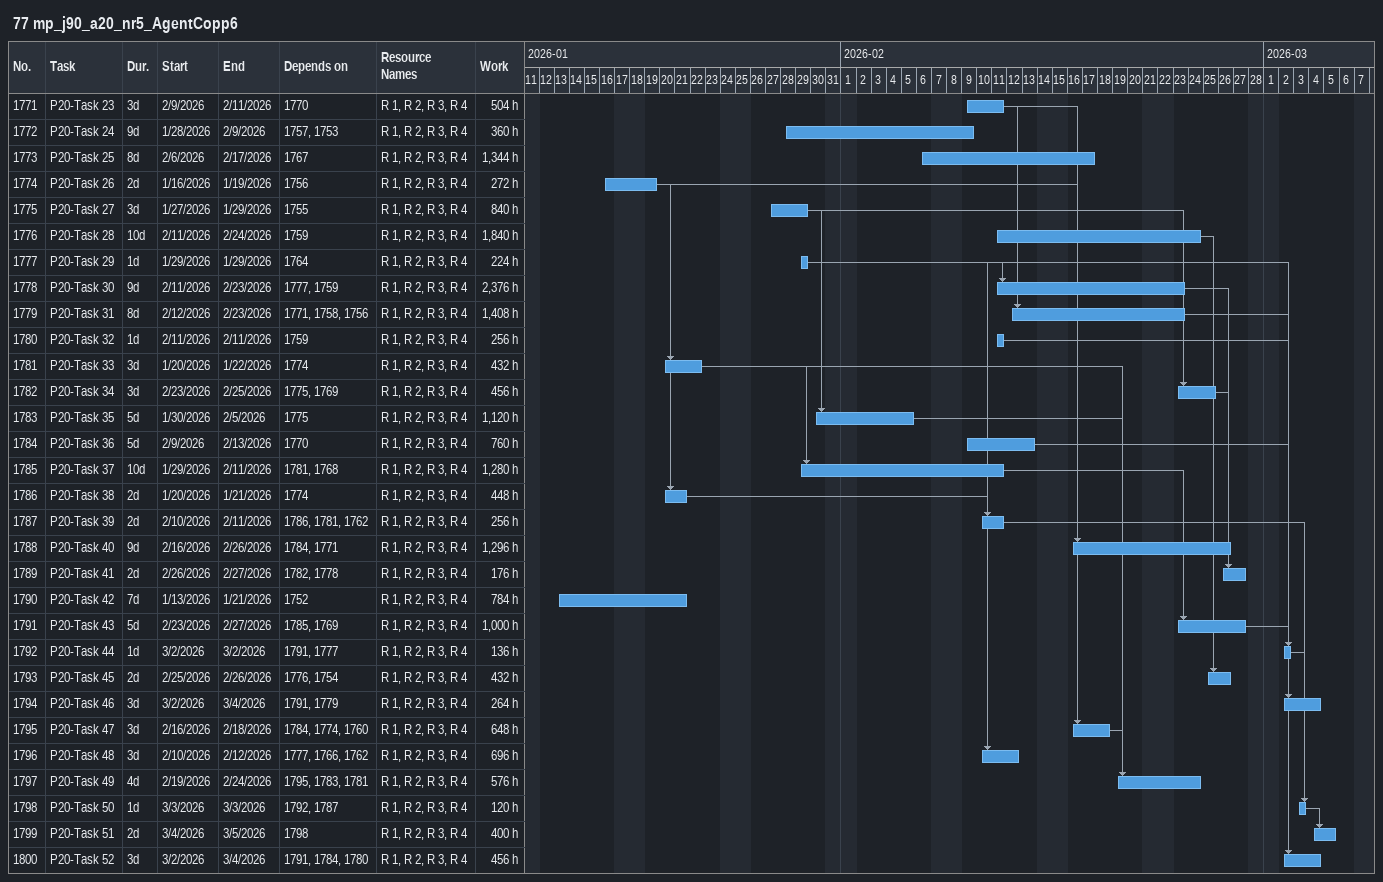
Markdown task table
77 mp_j90_a20_nr5_AgentCopp6

| ID | Task | Duration | Start | Finish | Predecessors | Resources | Work (h) |
|---|---|---|---|---|---|---|---|
| 1771 | P20-Task 23 | 3d | 2026-02-09 | 2026-02-11 | 1770 | R 1, R 2, R 3, R 4 | 504 |
| 1772 | P20-Task 24 | 9d | 2026-01-28 | 2026-02-09 | 1757, 1753 | R 1, R 2, R 3, R 4 | 360 |
| 1773 | P20-Task 25 | 8d | 2026-02-06 | 2026-02-17 | 1767 | R 1, R 2, R 3, R 4 | 1344 |
| 1774 | P20-Task 26 | 2d | 2026-01-16 | 2026-01-19 | 1756 | R 1, R 2, R 3, R 4 | 272 |
| 1775 | P20-Task 27 | 3d | 2026-01-27 | 2026-01-29 | 1755 | R 1, R 2, R 3, R 4 | 840 |
| 1776 | P20-Task 28 | 10d | 2026-02-11 | 2026-02-24 | 1759 | R 1, R 2, R 3, R 4 | 1840 |
| 1777 | P20-Task 29 | 1d | 2026-01-29 | 2026-01-29 | 1764 | R 1, R 2, R 3, R 4 | 224 |
| 1778 | P20-Task 30 | 9d | 2026-02-11 | 2026-02-23 | 1777, 1759 | R 1, R 2, R 3, R 4 | 2376 |
| 1779 | P20-Task 31 | 8d | 2026-02-12 | 2026-02-23 | 1771, 1758, 1756 | R 1, R 2, R 3, R 4 | 1408 |
| 1780 | P20-Task 32 | 1d | 2026-02-11 | 2026-02-11 | 1759 | R 1, R 2, R 3, R 4 | 256 |
| 1781 | P20-Task 33 | 3d | 2026-01-20 | 2026-01-22 | 1774 | R 1, R 2, R 3, R 4 | 432 |
| 1782 | P20-Task 34 | 3d | 2026-02-23 | 2026-02-25 | 1775, 1769 | R 1, R 2, R 3, R 4 | 456 |
| 1783 | P20-Task 35 | 5d | 2026-01-30 | 2026-02-05 | 1775 | R 1, R 2, R 3, R 4 | 1120 |
| 1784 | P20-Task 36 | 5d | 2026-02-09 | 2026-02-13 | 1770 | R 1, R 2, R 3, R 4 | 760 |
| 1785 | P20-Task 37 | 10d | 2026-01-29 | 2026-02-11 | 1781, 1768 | R 1, R 2, R 3, R 4 | 1280 |
| 1786 | P20-Task 38 | 2d | 2026-01-20 | 2026-01-21 | 1774 | R 1, R 2, R 3, R 4 | 448 |
| 1787 | P20-Task 39 | 2d | 2026-02-10 | 2026-02-11 | 1786, 1781, 1762 | R 1, R 2, R 3, R 4 | 256 |
| 1788 | P20-Task 40 | 9d | 2026-02-16 | 2026-02-26 | 1784, 1771 | R 1, R 2, R 3, R 4 | 1296 |
| 1789 | P20-Task 41 | 2d | 2026-02-26 | 2026-02-27 | 1782, 1778 | R 1, R 2, R 3, R 4 | 176 |
| 1790 | P20-Task 42 | 7d | 2026-01-13 | 2026-01-21 | 1752 | R 1, R 2, R 3, R 4 | 784 |
| 1791 | P20-Task 43 | 5d | 2026-02-23 | 2026-02-27 | 1785, 1769 | R 1, R 2, R 3, R 4 | 1000 |
| 1792 | P20-Task 44 | 1d | 2026-03-02 | 2026-03-02 | 1791, 1777 | R 1, R 2, R 3, R 4 | 136 |
| 1793 | P20-Task 45 | 2d | 2026-02-25 | 2026-02-26 | 1776, 1754 | R 1, R 2, R 3, R 4 | 432 |
| 1794 | P20-Task 46 | 3d | 2026-03-02 | 2026-03-04 | 1791, 1779 | R 1, R 2, R 3, R 4 | 264 |
| 1795 | P20-Task 47 | 3d | 2026-02-16 | 2026-02-18 | 1784, 1774, 1760 | R 1, R 2, R 3, R 4 | 648 |
| 1796 | P20-Task 48 | 3d | 2026-02-10 | 2026-02-12 | 1777, 1766, 1762 | R 1, R 2, R 3, R 4 | 696 |
| 1797 | P20-Task 49 | 4d | 2026-02-19 | 2026-02-24 | 1795, 1783, 1781 | R 1, R 2, R 3, R 4 | 576 |
| 1798 | P20-Task 50 | 1d | 2026-03-03 | 2026-03-03 | 1792, 1787 | R 1, R 2, R 3, R 4 | 120 |
| 1799 | P20-Task 51 | 2d | 2026-03-04 | 2026-03-05 | 1798 | R 1, R 2, R 3, R 4 | 400 |
| 1800 | P20-Task 52 | 3d | 2026-03-02 | 2026-03-04 | 1791, 1784, 1780 | R 1, R 2, R 3, R 4 | 456 |
